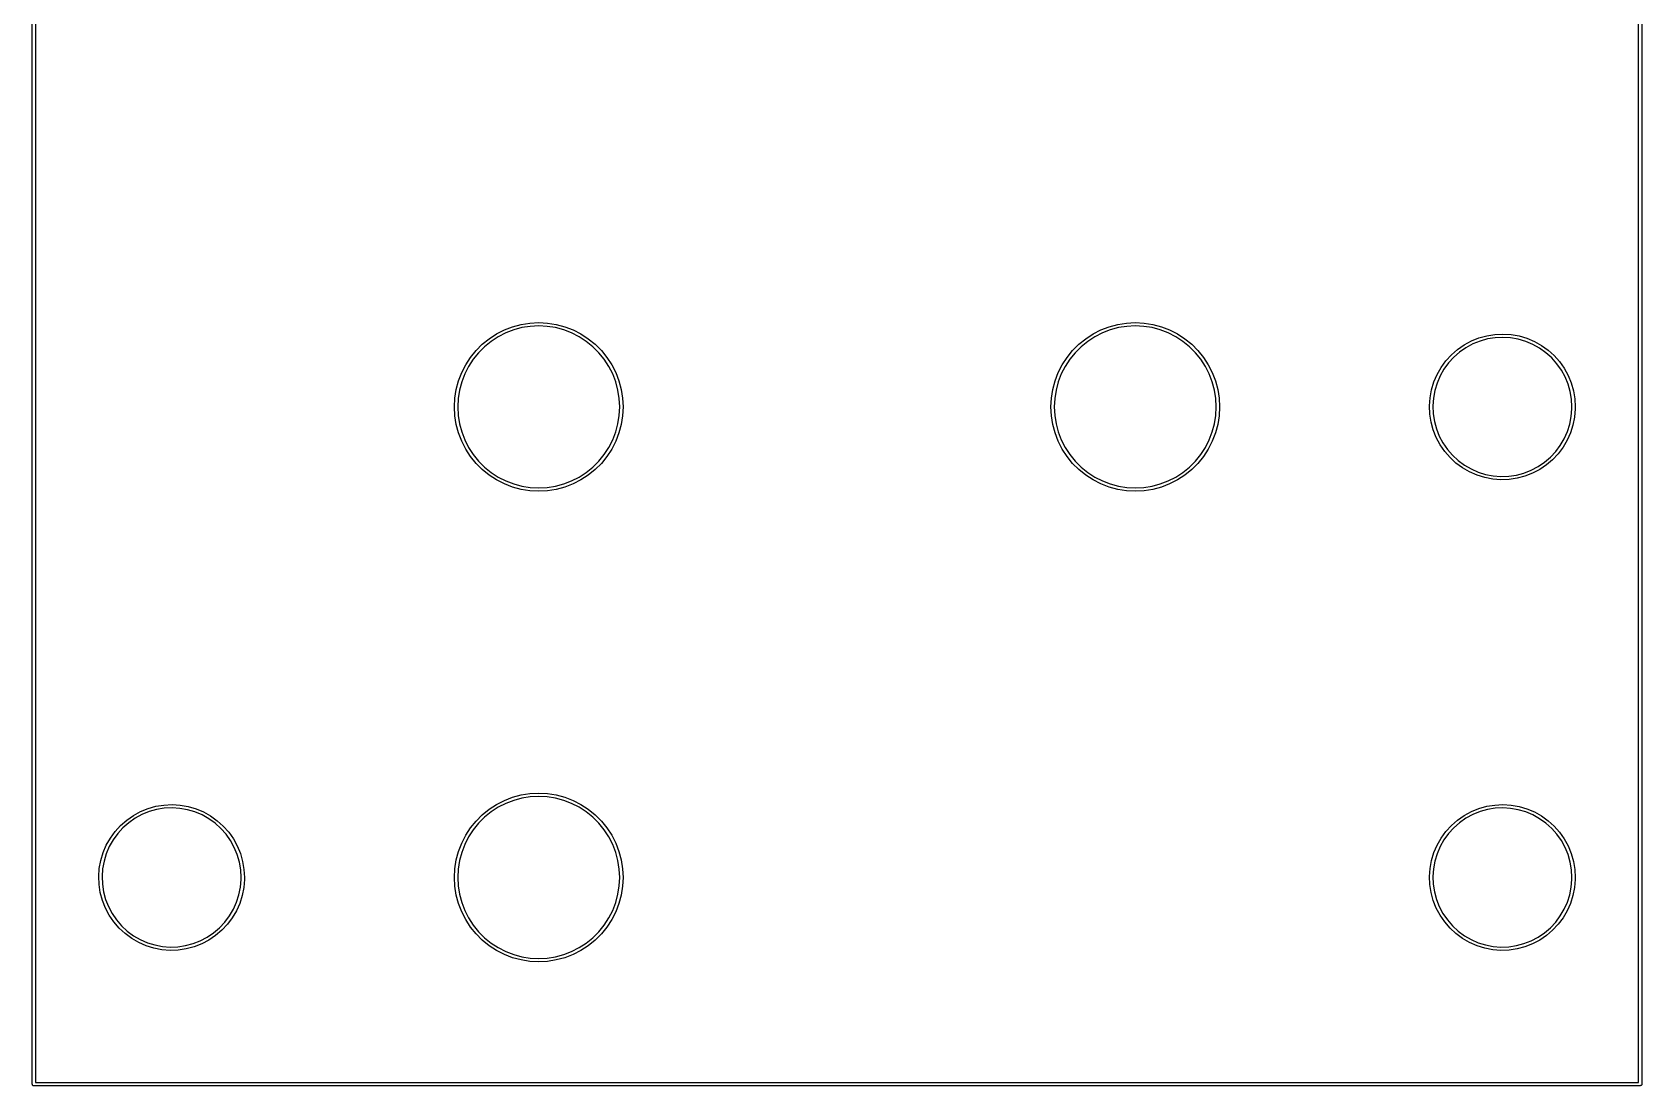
# Model space of a CAD drawing. Extents: x 0 to 70, y -100 to 0.
# Drawn here: x -0.1 to 70.1, y -100.1 to -54.2 of the extents above; entities that cross this region are included whole.
import ezdxf

# ---------------------------------------------------------------- set-up
doc = ezdxf.new("R2010")
doc.units = 0
doc.layers.add('BLACK', color=7, linetype='CONTINUOUS')

msp = doc.modelspace()

# ---------------------------------------------------------------- linework, layer by layer
at = {"layer": 'BLACK', "linetype": 'CONTINUOUS'}
for p, q in [((-0.075, -100), (-0.075, 0)), ((70.075, 0), (70.075, -100)), ((0.075, -0.075), (0.075, -99.925)), ((69.925, -99.925), (69.925, -0.075)), ((19.8399, -67.5269), (20.1625, -67.3174)), ((20.1625, -67.3174), (20.5052, -67.1427)), ((20.5643, -67.2753), (20.2351, -67.4431)), ((20.5052, -67.1427), (20.8644, -67.0049)), ((20.9092, -67.1429), (20.5643, -67.2753)), ((20.8644, -67.0049), (21.2359, -66.9053)), ((21.2661, -67.0473), (20.9092, -67.1429)), ((21.2359, -66.9053), (21.6159, -66.8451)), ((21.631, -66.9895), (21.2661, -67.0473)), ((21.6159, -66.8451), (22, -66.825)), ((22, -66.9702), (21.631, -66.9895)), ((22, -66.825), (22.3841, -66.8451)), ((22.369, -66.9895), (22, -66.9702)), ((22.7339, -67.0473), (22.369, -66.9895)), ((22.3841, -66.8451), (22.7641, -66.9053)), ((23.0908, -67.1429), (22.7339, -67.0473)), ((22.7641, -66.9053), (23.1356, -67.0049)), ((23.4357, -67.2753), (23.0908, -67.1429)), ((23.1356, -67.0049), (23.4948, -67.1427)), ((23.7649, -67.4431), (23.4357, -67.2753)), ((23.4948, -67.1427), (23.8375, -67.3174)), ((23.8375, -67.3174), (24.1601, -67.5269)), ((45.8399, -67.5269), (46.1625, -67.3174)), ((46.1625, -67.3174), (46.5052, -67.1427)), ((46.5643, -67.2753), (46.2351, -67.4431)), ((46.5052, -67.1427), (46.8644, -67.0049)), ((46.9092, -67.1429), (46.5643, -67.2753)), ((46.8644, -67.0049), (47.2359, -66.9053)), ((47.2661, -67.0473), (46.9092, -67.1429)), ((47.2359, -66.9053), (47.6159, -66.8451)), ((47.631, -66.9895), (47.2661, -67.0473)), ((47.6159, -66.8451), (48, -66.825)), ((48, -66.9702), (47.631, -66.9895)), ((48, -66.825), (48.3841, -66.8451)), ((48.369, -66.9895), (48, -66.9702)), ((48.7339, -67.0473), (48.369, -66.9895)), ((48.3841, -66.8451), (48.7641, -66.9053)), ((49.0908, -67.1429), (48.7339, -67.0473)), ((48.7641, -66.9053), (49.1356, -67.0049)), ((49.4357, -67.2753), (49.0908, -67.1429)), ((49.1356, -67.0049), (49.4948, -67.1427)), ((49.7649, -67.4431), (49.4357, -67.2753)), ((49.4948, -67.1427), (49.8375, -67.3174)), ((49.8375, -67.3174), (50.1601, -67.5269)), ((63.3182, -67.3991), (63.6681, -67.3424)), ((63.6681, -67.3424), (64.0222, -67.3251)), ((64.0222, -67.3251), (64.3759, -67.3473)), ((19.0269, -68.3399), (19.2689, -68.0409)), ((19.2689, -68.0409), (19.5409, -67.7689)), ((19.6381, -67.8768), (19.3768, -68.1381)), ((19.5409, -67.7689), (19.8399, -67.5269)), ((19.9252, -67.6443), (19.6381, -67.8768)), ((20.2351, -67.4431), (19.9252, -67.6443)), ((24.0748, -67.6443), (23.7649, -67.4431)), ((24.3619, -67.8768), (24.0748, -67.6443)), ((24.1601, -67.5269), (24.4591, -67.7689)), ((24.6232, -68.1381), (24.3619, -67.8768)), ((24.4591, -67.7689), (24.7311, -68.0409)), ((24.7311, -68.0409), (24.9731, -68.3399)), ((45.0269, -68.3399), (45.2689, -68.0409)), ((45.2689, -68.0409), (45.5409, -67.7689)), ((45.6381, -67.8768), (45.3768, -68.1381)), ((45.5409, -67.7689), (45.8399, -67.5269)), ((45.9252, -67.6443), (45.6381, -67.8768)), ((46.2351, -67.4431), (45.9252, -67.6443)), ((50.0748, -67.6443), (49.7649, -67.4431)), ((50.3619, -67.8768), (50.0748, -67.6443)), ((50.1601, -67.5269), (50.4591, -67.7689)), ((50.6232, -68.1381), (50.3619, -67.8768)), ((50.4591, -67.7689), (50.7311, -68.0409)), ((50.7311, -68.0409), (50.9731, -68.3399)), ((61.7786, -68.2315), (62.0453, -67.9981)), ((62.0453, -67.9981), (62.3363, -67.7958)), ((62.4124, -67.9195), (62.1347, -68.1125)), ((62.3363, -67.7958), (62.6482, -67.6272)), ((62.71, -67.7586), (62.4124, -67.9195)), ((62.6482, -67.6272), (62.9768, -67.4944)), ((63.0236, -67.6319), (62.71, -67.7586)), ((62.9768, -67.4944), (63.3182, -67.3991)), ((63.3494, -67.5409), (63.0236, -67.6319)), ((63.6833, -67.4868), (63.3494, -67.5409)), ((64.0212, -67.4703), (63.6833, -67.4868)), ((64.3587, -67.4915), (64.0212, -67.4703)), ((64.6919, -67.5503), (64.3587, -67.4915)), ((64.3759, -67.3473), (64.725, -67.4089)), ((65.0163, -67.6458), (64.6919, -67.5503)), ((64.725, -67.4089), (65.0651, -67.509)), ((65.3282, -67.7769), (65.0163, -67.6458)), ((65.0651, -67.509), (65.3918, -67.6463)), ((65.6234, -67.9419), (65.3282, -67.7769)), ((65.3918, -67.6463), (65.7013, -67.8193)), ((65.8985, -68.1388), (65.6234, -67.9419)), ((65.7013, -67.8193), (65.9895, -68.0256)), ((65.9895, -68.0256), (66.2529, -68.2628)), ((18.6427, -69.0052), (18.8174, -68.6625)), ((18.9431, -68.7351), (18.7753, -69.0643)), ((18.8174, -68.6625), (19.0269, -68.3399)), ((19.1443, -68.4252), (18.9431, -68.7351)), ((19.3768, -68.1381), (19.1443, -68.4252)), ((24.8557, -68.4252), (24.6232, -68.1381)), ((25.0569, -68.7351), (24.8557, -68.4252)), ((24.9731, -68.3399), (25.1826, -68.6625)), ((25.2247, -69.0643), (25.0569, -68.7351)), ((25.1826, -68.6625), (25.3573, -69.0052)), ((44.6427, -69.0052), (44.8174, -68.6625)), ((44.9431, -68.7351), (44.7753, -69.0643)), ((44.8174, -68.6625), (45.0269, -68.3399)), ((45.1443, -68.4252), (44.9431, -68.7351)), ((45.3768, -68.1381), (45.1443, -68.4252)), ((50.8557, -68.4252), (50.6232, -68.1381)), ((51.0569, -68.7351), (50.8557, -68.4252)), ((50.9731, -68.3399), (51.1826, -68.6625)), ((51.2247, -69.0643), (51.0569, -68.7351)), ((51.1826, -68.6625), (51.3573, -69.0052)), ((61.3312, -68.7801), (61.5396, -68.4933)), ((61.6521, -68.5851), (61.4533, -68.8588)), ((61.5396, -68.4933), (61.7786, -68.2315)), ((61.8802, -68.3353), (61.6521, -68.5851)), ((62.1347, -68.1125), (61.8802, -68.3353)), ((66.1498, -68.3651), (65.8985, -68.1388)), ((66.3744, -68.6181), (66.1498, -68.3651)), ((66.2529, -68.2628), (66.4882, -68.5279)), ((66.5694, -68.8945), (66.3744, -68.6181)), ((66.4882, -68.5279), (66.6926, -68.8175)), ((18.4053, -69.7359), (18.5049, -69.3644)), ((18.5049, -69.3644), (18.6427, -69.0052)), ((18.6429, -69.4092), (18.5473, -69.7661)), ((18.7753, -69.0643), (18.6429, -69.4092)), ((25.3571, -69.4092), (25.2247, -69.0643)), ((25.4527, -69.7661), (25.3571, -69.4092)), ((25.3573, -69.0052), (25.4951, -69.3644)), ((25.4951, -69.3644), (25.5947, -69.7359)), ((44.4053, -69.7359), (44.5049, -69.3644)), ((44.5049, -69.3644), (44.6427, -69.0052)), ((44.6429, -69.4092), (44.5473, -69.7661)), ((44.7753, -69.0643), (44.6429, -69.4092)), ((51.3571, -69.4092), (51.2247, -69.0643)), ((51.4527, -69.7661), (51.3571, -69.4092)), ((51.3573, -69.0052), (51.4951, -69.3644)), ((51.4951, -69.3644), (51.5947, -69.7359)), ((60.914, -69.7534), (61.0165, -69.4141)), ((61.0165, -69.4141), (61.1561, -69.0883)), ((61.2862, -69.1529), (61.153, -69.4638)), ((61.1561, -69.0883), (61.3312, -68.7801)), ((61.4533, -68.8588), (61.2862, -69.1529)), ((66.7323, -69.1909), (66.5694, -68.8945)), ((66.6926, -68.8175), (66.8633, -69.1281)), ((66.8612, -69.5036), (66.7323, -69.1909)), ((66.8633, -69.1281), (66.9984, -69.4558)), ((18.325, -70.5), (18.3451, -70.1159)), ((18.3451, -70.1159), (18.4053, -69.7359)), ((18.4895, -70.131), (18.4702, -70.5)), ((18.5473, -69.7661), (18.4895, -70.131)), ((25.5105, -70.131), (25.4527, -69.7661)), ((25.5298, -70.5), (25.5105, -70.131)), ((25.5947, -69.7359), (25.6549, -70.1159)), ((25.6549, -70.1159), (25.675, -70.5)), ((44.325, -70.5), (44.3451, -70.1159)), ((44.3451, -70.1159), (44.4053, -69.7359)), ((44.4895, -70.131), (44.4702, -70.5)), ((44.5473, -69.7661), (44.4895, -70.131)), ((51.5105, -70.131), (51.4527, -69.7661)), ((51.5298, -70.5), (51.5105, -70.131)), ((51.5947, -69.7359), (51.6549, -70.1159)), ((51.6549, -70.1159), (51.675, -70.5)), ((60.8253, -70.4557), (60.85, -70.1021)), ((60.85, -70.1021), (60.914, -69.7534)), ((60.9941, -70.1203), (60.9705, -70.4577)), ((61.0552, -69.7876), (60.9941, -70.1203)), ((61.153, -69.4638), (61.0552, -69.7876)), ((66.9545, -69.8288), (66.8612, -69.5036)), ((67.0109, -70.1623), (66.9545, -69.8288)), ((66.9984, -69.4558), (67.0961, -69.7966)), ((67.0961, -69.7966), (67.1552, -70.1461)), ((67.1552, -70.1461), (67.175, -70.5)), ((18.3451, -70.8841), (18.325, -70.5)), ((18.4702, -70.5), (18.4895, -70.869)), ((25.5105, -70.869), (25.5298, -70.5)), ((25.675, -70.5), (25.6549, -70.8841)), ((44.3451, -70.8841), (44.325, -70.5)), ((44.4702, -70.5), (44.4895, -70.869)), ((51.5105, -70.869), (51.5298, -70.5)), ((51.675, -70.5), (51.6549, -70.8841)), ((60.8254, -70.4577), (60.8253, -70.4557)), ((60.8402, -70.8098), (60.8254, -70.4577)), ((60.8944, -71.1601), (60.8402, -70.8098)), ((60.9705, -70.4577), (60.9847, -70.7957)), ((60.9847, -70.7957), (61.0364, -71.1299)), ((67.0003, -70.9217), (67.0286, -70.5846)), ((67.0298, -70.5), (67.0109, -70.1623)), ((67.0286, -70.5846), (67.0298, -70.5)), ((67.1738, -70.5887), (67.1441, -70.9419)), ((67.175, -70.5), (67.1738, -70.5887)), ((18.4053, -71.2641), (18.3451, -70.8841)), ((18.5049, -71.6356), (18.4053, -71.2641)), ((18.4895, -70.869), (18.5473, -71.2339)), ((18.5473, -71.2339), (18.6429, -71.5908)), ((25.3571, -71.5908), (25.4527, -71.2339)), ((25.4527, -71.2339), (25.5105, -70.869)), ((25.5947, -71.2641), (25.4951, -71.6356)), ((25.6549, -70.8841), (25.5947, -71.2641)), ((44.4053, -71.2641), (44.3451, -70.8841)), ((44.5049, -71.6356), (44.4053, -71.2641)), ((44.4895, -70.869), (44.5473, -71.2339)), ((44.5473, -71.2339), (44.6429, -71.5908)), ((51.3571, -71.5908), (51.4527, -71.2339)), ((51.4527, -71.2339), (51.5105, -70.869)), ((51.5947, -71.2641), (51.4951, -71.6356)), ((51.6549, -70.8841), (51.5947, -71.2641)), ((60.9873, -71.5022), (60.8944, -71.1601)), ((61.1178, -71.8318), (60.9873, -71.5022)), ((61.0364, -71.1299), (61.1251, -71.4563)), ((61.1251, -71.4563), (61.2496, -71.7708)), ((66.8323, -71.5759), (66.9346, -71.2535)), ((66.9346, -71.2535), (67.0003, -70.9217)), ((67.0753, -71.2896), (66.9681, -71.6275)), ((67.1441, -70.9419), (67.0753, -71.2896)), ((18.6427, -71.9948), (18.5049, -71.6356)), ((18.8174, -72.3375), (18.6427, -71.9948)), ((18.6429, -71.5908), (18.7753, -71.9357)), ((18.7753, -71.9357), (18.9431, -72.2649)), ((25.0569, -72.2649), (25.2247, -71.9357)), ((25.3573, -71.9948), (25.1826, -72.3375)), ((25.2247, -71.9357), (25.3571, -71.5908)), ((25.4951, -71.6356), (25.3573, -71.9948)), ((44.6427, -71.9948), (44.5049, -71.6356)), ((44.8174, -72.3375), (44.6427, -71.9948)), ((44.6429, -71.5908), (44.7753, -71.9357)), ((44.7753, -71.9357), (44.9431, -72.2649)), ((51.0569, -72.2649), (51.2247, -71.9357)), ((51.3573, -71.9948), (51.1826, -72.3375)), ((51.2247, -71.9357), (51.3571, -71.5908)), ((51.4951, -71.6356), (51.3573, -71.9948)), ((61.2842, -72.1447), (61.1178, -71.8318)), ((61.2496, -71.7708), (61.4084, -72.0695)), ((61.4845, -72.4372), (61.2842, -72.1447)), ((61.4084, -72.0695), (61.5995, -72.3486)), ((66.3209, -72.4475), (66.5236, -72.1766)), ((66.5236, -72.1766), (66.6947, -71.8849)), ((66.8239, -71.9513), (66.6445, -72.257)), ((66.6947, -71.8849), (66.8323, -71.5759)), ((66.9681, -71.6275), (66.8239, -71.9513)), ((19.0269, -72.6601), (18.8174, -72.3375)), ((18.9431, -72.2649), (19.1443, -72.5748)), ((19.2689, -72.9591), (19.0269, -72.6601)), ((19.1443, -72.5748), (19.3768, -72.8619)), ((19.3768, -72.8619), (19.6381, -73.1232)), ((24.3619, -73.1232), (24.6232, -72.8619)), ((24.6232, -72.8619), (24.8557, -72.5748)), ((24.9731, -72.6601), (24.7311, -72.9591)), ((24.8557, -72.5748), (25.0569, -72.2649)), ((25.1826, -72.3375), (24.9731, -72.6601)), ((45.0269, -72.6601), (44.8174, -72.3375)), ((44.9431, -72.2649), (45.1443, -72.5748)), ((45.2689, -72.9591), (45.0269, -72.6601)), ((45.1443, -72.5748), (45.3768, -72.8619)), ((45.3768, -72.8619), (45.6381, -73.1232)), ((50.3619, -73.1232), (50.6232, -72.8619)), ((50.6232, -72.8619), (50.8557, -72.5748)), ((50.9731, -72.6601), (50.7311, -72.9591)), ((50.8557, -72.5748), (51.0569, -72.2649)), ((51.1826, -72.3375), (50.9731, -72.6601)), ((61.7161, -72.7055), (61.4845, -72.4372)), ((61.5995, -72.3486), (61.8206, -72.6047)), ((61.9762, -72.9464), (61.7161, -72.7055)), ((61.8206, -72.6047), (62.0688, -72.8345)), ((62.2615, -73.1567), (61.9762, -72.9464)), ((62.0688, -72.8345), (62.341, -73.0352)), ((65.5514, -73.1024), (65.8318, -72.9133)), ((65.8318, -72.9133), (66.0894, -72.6941)), ((66.1895, -72.7992), (65.9196, -73.029)), ((66.0894, -72.6941), (66.3209, -72.4475)), ((66.4322, -72.5409), (66.1895, -72.7992)), ((66.6445, -72.257), (66.4322, -72.5409)), ((19.5409, -73.2311), (19.2689, -72.9591)), ((19.8399, -73.4731), (19.5409, -73.2311)), ((19.6381, -73.1232), (19.9252, -73.3557)), ((20.1625, -73.6826), (19.8399, -73.4731)), ((19.9252, -73.3557), (20.2351, -73.5569)), ((20.2351, -73.5569), (20.5643, -73.7247)), ((23.4357, -73.7247), (23.7649, -73.5569)), ((23.7649, -73.5569), (24.0748, -73.3557)), ((24.1601, -73.4731), (23.8375, -73.6826)), ((24.0748, -73.3557), (24.3619, -73.1232)), ((24.4591, -73.2311), (24.1601, -73.4731)), ((24.7311, -72.9591), (24.4591, -73.2311)), ((45.5409, -73.2311), (45.2689, -72.9591)), ((45.8399, -73.4731), (45.5409, -73.2311)), ((45.6381, -73.1232), (45.9252, -73.3557)), ((46.1625, -73.6826), (45.8399, -73.4731)), ((45.9252, -73.3557), (46.2351, -73.5569)), ((46.2351, -73.5569), (46.5643, -73.7247)), ((49.4357, -73.7247), (49.7649, -73.5569)), ((49.7649, -73.5569), (50.0748, -73.3557)), ((50.1601, -73.4731), (49.8375, -73.6826)), ((50.0748, -73.3557), (50.3619, -73.1232)), ((50.4591, -73.2311), (50.1601, -73.4731)), ((50.7311, -72.9591), (50.4591, -73.2311)), ((62.5685, -73.334), (62.2615, -73.1567)), ((62.341, -73.0352), (62.6339, -73.2043)), ((62.8933, -73.4759), (62.5685, -73.334)), ((62.6339, -73.2043), (62.9439, -73.3397)), ((63.2319, -73.5807), (62.8933, -73.4759)), ((62.9439, -73.3397), (63.267, -73.4398)), ((63.5801, -73.6471), (63.2319, -73.5807)), ((63.267, -73.4398), (63.5993, -73.5032)), ((63.9335, -73.6743), (63.5801, -73.6471)), ((63.5993, -73.5032), (63.9365, -73.5291)), ((63.9365, -73.5291), (64.2746, -73.5173)), ((64.2746, -73.5173), (64.6092, -73.4679)), ((64.6384, -73.6102), (64.2878, -73.6619)), ((64.6092, -73.4679), (64.9362, -73.3815)), ((64.9811, -73.5196), (64.6384, -73.6102)), ((64.9362, -73.3815), (65.2516, -73.2592)), ((65.3116, -73.3914), (64.9811, -73.5196)), ((65.2516, -73.2592), (65.5514, -73.1024)), ((65.6257, -73.2272), (65.3116, -73.3914)), ((65.9196, -73.029), (65.6257, -73.2272)), ((20.5052, -73.8573), (20.1625, -73.6826)), ((20.8644, -73.9951), (20.5052, -73.8573)), ((20.5643, -73.7247), (20.9092, -73.8571)), ((21.2359, -74.0947), (20.8644, -73.9951)), ((20.9092, -73.8571), (21.2661, -73.9527)), ((21.6159, -74.1549), (21.2359, -74.0947)), ((21.2661, -73.9527), (21.631, -74.0105)), ((22, -74.175), (21.6159, -74.1549)), ((21.631, -74.0105), (22, -74.0298)), ((22, -74.0298), (22.369, -74.0105)), ((22.3841, -74.1549), (22, -74.175)), ((22.369, -74.0105), (22.7339, -73.9527)), ((22.7641, -74.0947), (22.3841, -74.1549)), ((22.7339, -73.9527), (23.0908, -73.8571)), ((23.1356, -73.9951), (22.7641, -74.0947)), ((23.0908, -73.8571), (23.4357, -73.7247)), ((23.4948, -73.8573), (23.1356, -73.9951)), ((23.8375, -73.6826), (23.4948, -73.8573)), ((46.5052, -73.8573), (46.1625, -73.6826)), ((46.8644, -73.9951), (46.5052, -73.8573)), ((46.5643, -73.7247), (46.9092, -73.8571)), ((47.2359, -74.0947), (46.8644, -73.9951)), ((46.9092, -73.8571), (47.2661, -73.9527)), ((47.6159, -74.1549), (47.2359, -74.0947)), ((47.2661, -73.9527), (47.631, -74.0105)), ((48, -74.175), (47.6159, -74.1549)), ((47.631, -74.0105), (48, -74.0298)), ((48, -74.0298), (48.369, -74.0105)), ((48.3841, -74.1549), (48, -74.175)), ((48.369, -74.0105), (48.7339, -73.9527)), ((48.7641, -74.0947), (48.3841, -74.1549)), ((48.7339, -73.9527), (49.0908, -73.8571)), ((49.1356, -73.9951), (48.7641, -74.0947)), ((49.0908, -73.8571), (49.4357, -73.7247)), ((49.4948, -73.8573), (49.1356, -73.9951)), ((49.8375, -73.6826), (49.4948, -73.8573)), ((64.2878, -73.6619), (63.9335, -73.6743)), ((20.1625, -87.8174), (20.5052, -87.6427)), ((20.5052, -87.6427), (20.8644, -87.5049)), ((20.9092, -87.6429), (20.5643, -87.7753)), ((20.8644, -87.5049), (21.2359, -87.4053)), ((21.2661, -87.5473), (20.9092, -87.6429)), ((21.2359, -87.4053), (21.6159, -87.3451)), ((21.631, -87.4895), (21.2661, -87.5473)), ((21.6159, -87.3451), (22, -87.325)), ((22, -87.4702), (21.631, -87.4895)), ((22, -87.325), (22.3841, -87.3451)), ((22.369, -87.4895), (22, -87.4702)), ((22.7339, -87.5473), (22.369, -87.4895)), ((22.3841, -87.3451), (22.7641, -87.4053)), ((23.0908, -87.6429), (22.7339, -87.5473)), ((22.7641, -87.4053), (23.1356, -87.5049)), ((23.4357, -87.7753), (23.0908, -87.6429)), ((23.1356, -87.5049), (23.4948, -87.6427)), ((23.4948, -87.6427), (23.8375, -87.8174)), ((4.04528, -88.4981), (4.33634, -88.2958)), ((4.33634, -88.2958), (4.64815, -88.1272)), ((4.70999, -88.2586), (4.41244, -88.4195)), ((4.64815, -88.1272), (4.97681, -87.9944)), ((5.02361, -88.1319), (4.70999, -88.2586)), ((4.97681, -87.9944), (5.31821, -87.8991)), ((5.3494, -88.0409), (5.02361, -88.1319)), ((5.31821, -87.8991), (5.66812, -87.8424)), ((5.6833, -87.9868), (5.3494, -88.0409)), ((5.66812, -87.8424), (6.02217, -87.8251)), ((6.02115, -87.9703), (5.6833, -87.9868)), ((6.35874, -87.9915), (6.02115, -87.9703)), ((6.02217, -87.8251), (6.37593, -87.8473)), ((6.69185, -88.0503), (6.35874, -87.9915)), ((6.37593, -87.8473), (6.72501, -87.9089)), ((7.01634, -88.1458), (6.69185, -88.0503)), ((6.72501, -87.9089), (7.06506, -88.009)), ((7.32816, -88.2769), (7.01634, -88.1458)), ((7.06506, -88.009), (7.39183, -88.1463)), ((7.62343, -88.4419), (7.32816, -88.2769)), ((7.39183, -88.1463), (7.70125, -88.3193)), ((7.70125, -88.3193), (7.98947, -88.5256)), ((19.2689, -88.5409), (19.5409, -88.2689)), ((19.6381, -88.3768), (19.3768, -88.6381)), ((19.5409, -88.2689), (19.8399, -88.0269)), ((19.9252, -88.1443), (19.6381, -88.3768)), ((19.8399, -88.0269), (20.1625, -87.8174)), ((20.2351, -87.9431), (19.9252, -88.1443)), ((20.5643, -87.7753), (20.2351, -87.9431)), ((23.7649, -87.9431), (23.4357, -87.7753)), ((24.0748, -88.1443), (23.7649, -87.9431)), ((23.8375, -87.8174), (24.1601, -88.0269)), ((24.3619, -88.3768), (24.0748, -88.1443)), ((24.1601, -88.0269), (24.4591, -88.2689)), ((24.6232, -88.6381), (24.3619, -88.3768)), ((24.4591, -88.2689), (24.7311, -88.5409)), ((62.0453, -88.4981), (62.3363, -88.2958)), ((62.3363, -88.2958), (62.6482, -88.1272)), ((62.71, -88.2586), (62.4124, -88.4195)), ((62.6482, -88.1272), (62.9768, -87.9944)), ((63.0236, -88.1319), (62.71, -88.2586)), ((62.9768, -87.9944), (63.3182, -87.8991)), ((63.3494, -88.0409), (63.0236, -88.1319)), ((63.3182, -87.8991), (63.6681, -87.8424)), ((63.6833, -87.9868), (63.3494, -88.0409)), ((63.6681, -87.8424), (64.0222, -87.8251)), ((64.0212, -87.9703), (63.6833, -87.9868)), ((64.3587, -87.9915), (64.0212, -87.9703)), ((64.0222, -87.8251), (64.3759, -87.8473)), ((64.6919, -88.0503), (64.3587, -87.9915)), ((64.3759, -87.8473), (64.725, -87.9089)), ((65.0163, -88.1458), (64.6919, -88.0503)), ((64.725, -87.9089), (65.0651, -88.009)), ((65.3282, -88.2769), (65.0163, -88.1458)), ((65.0651, -88.009), (65.3918, -88.1463)), ((65.6234, -88.4419), (65.3282, -88.2769)), ((65.3918, -88.1463), (65.7013, -88.3193)), ((65.7013, -88.3193), (65.9895, -88.5256)), ((3.3312, -89.2801), (3.53955, -88.9933)), ((3.6521, -89.0851), (3.45328, -89.3588)), ((3.53955, -88.9933), (3.77857, -88.7315)), ((3.88018, -88.8353), (3.6521, -89.0851)), ((3.77857, -88.7315), (4.04528, -88.4981)), ((4.13469, -88.6125), (3.88018, -88.8353)), ((4.41244, -88.4195), (4.13469, -88.6125)), ((7.89846, -88.6388), (7.62343, -88.4419)), ((8.14983, -88.8651), (7.89846, -88.6388)), ((7.98947, -88.5256), (8.25289, -88.7628)), ((8.37441, -89.1181), (8.14983, -88.8651)), ((8.25289, -88.7628), (8.48823, -89.0279)), ((8.48823, -89.0279), (8.69255, -89.3175)), ((18.8174, -89.1625), (19.0269, -88.8399)), ((19.1443, -88.9252), (18.9431, -89.2351)), ((19.0269, -88.8399), (19.2689, -88.5409)), ((19.3768, -88.6381), (19.1443, -88.9252)), ((24.8557, -88.9252), (24.6232, -88.6381)), ((24.7311, -88.5409), (24.9731, -88.8399)), ((25.0569, -89.2351), (24.8557, -88.9252)), ((24.9731, -88.8399), (25.1826, -89.1625)), ((61.3312, -89.2801), (61.5396, -88.9933)), ((61.6521, -89.0851), (61.4533, -89.3588)), ((61.5396, -88.9933), (61.7786, -88.7315)), ((61.8802, -88.8353), (61.6521, -89.0851)), ((61.7786, -88.7315), (62.0453, -88.4981)), ((62.1347, -88.6125), (61.8802, -88.8353)), ((62.4124, -88.4195), (62.1347, -88.6125)), ((65.8985, -88.6388), (65.6234, -88.4419)), ((66.1498, -88.8651), (65.8985, -88.6388)), ((65.9895, -88.5256), (66.2529, -88.7628)), ((66.3744, -89.1181), (66.1498, -88.8651)), ((66.2529, -88.7628), (66.4882, -89.0279)), ((66.4882, -89.0279), (66.6926, -89.3175)), ((3.01648, -89.9141), (3.15611, -89.5883)), ((3.2862, -89.6529), (3.15295, -89.9638)), ((3.15611, -89.5883), (3.3312, -89.2801)), ((3.45328, -89.3588), (3.2862, -89.6529)), ((8.56939, -89.3945), (8.37441, -89.1181)), ((8.73234, -89.6909), (8.56939, -89.3945)), ((8.69255, -89.3175), (8.86332, -89.6281)), ((8.86124, -90.0036), (8.73234, -89.6909)), ((8.86332, -89.6281), (8.9984, -89.9558)), ((18.5049, -89.8644), (18.6427, -89.5052)), ((18.6427, -89.5052), (18.8174, -89.1625)), ((18.7753, -89.5643), (18.6429, -89.9092)), ((18.9431, -89.2351), (18.7753, -89.5643)), ((25.2247, -89.5643), (25.0569, -89.2351)), ((25.1826, -89.1625), (25.3573, -89.5052)), ((25.3571, -89.9092), (25.2247, -89.5643)), ((25.3573, -89.5052), (25.4951, -89.8644)), ((61.0165, -89.9141), (61.1561, -89.5883)), ((61.2862, -89.6529), (61.153, -89.9638)), ((61.1561, -89.5883), (61.3312, -89.2801)), ((61.4533, -89.3588), (61.2862, -89.6529)), ((66.5694, -89.3945), (66.3744, -89.1181)), ((66.7323, -89.6909), (66.5694, -89.3945)), ((66.6926, -89.3175), (66.8633, -89.6281)), ((66.8612, -90.0036), (66.7323, -89.6909)), ((66.8633, -89.6281), (66.9984, -89.9558)), ((2.85004, -90.6021), (2.91402, -90.2534)), ((2.91402, -90.2534), (3.01648, -89.9141)), ((3.05519, -90.2876), (2.99412, -90.6203)), ((3.15295, -89.9638), (3.05519, -90.2876)), ((8.95447, -90.3288), (8.86124, -90.0036)), ((9.01088, -90.6623), (8.95447, -90.3288)), ((8.9984, -89.9558), (9.0961, -90.2966)), ((9.0961, -90.2966), (9.15521, -90.6461)), ((18.3451, -90.6159), (18.4053, -90.2359)), ((18.4053, -90.2359), (18.5049, -89.8644)), ((18.5473, -90.2661), (18.4895, -90.631)), ((18.6429, -89.9092), (18.5473, -90.2661)), ((25.4527, -90.2661), (25.3571, -89.9092)), ((25.5105, -90.631), (25.4527, -90.2661)), ((25.4951, -89.8644), (25.5947, -90.2359)), ((25.5947, -90.2359), (25.6549, -90.6159)), ((60.85, -90.6021), (60.914, -90.2534)), ((60.914, -90.2534), (61.0165, -89.9141)), ((61.0552, -90.2876), (60.9941, -90.6203)), ((61.153, -89.9638), (61.0552, -90.2876)), ((66.9545, -90.3288), (66.8612, -90.0036)), ((67.0109, -90.6623), (66.9545, -90.3288)), ((66.9984, -89.9558), (67.0961, -90.2966)), ((67.0961, -90.2966), (67.1552, -90.6461)), ((2.82531, -90.9557), (2.85004, -90.6021)), ((2.82539, -90.9577), (2.82531, -90.9557)), ((2.84015, -91.3098), (2.82539, -90.9577)), ((2.99412, -90.6203), (2.97053, -90.9577)), ((2.97053, -90.9577), (2.98469, -91.2957)), ((9.00028, -91.4217), (9.02858, -91.0846)), ((9.02977, -91), (9.01088, -90.6623)), ((9.02858, -91.0846), (9.02977, -91)), ((9.17376, -91.0887), (9.1441, -91.4419)), ((9.15521, -90.6461), (9.175, -91)), ((9.175, -91), (9.17376, -91.0887)), ((18.325, -91), (18.3451, -90.6159)), ((18.3451, -91.3841), (18.325, -91)), ((18.4895, -90.631), (18.4702, -91)), ((18.4702, -91), (18.4895, -91.369)), ((25.5298, -91), (25.5105, -90.631)), ((25.5105, -91.369), (25.5298, -91)), ((25.6549, -90.6159), (25.675, -91)), ((25.675, -91), (25.6549, -91.3841)), ((60.8253, -90.9557), (60.85, -90.6021)), ((60.8254, -90.9577), (60.8253, -90.9557)), ((60.8402, -91.3098), (60.8254, -90.9577)), ((60.9941, -90.6203), (60.9705, -90.9577)), ((60.9705, -90.9577), (60.9847, -91.2957)), ((67.0003, -91.4217), (67.0286, -91.0846)), ((67.0298, -91), (67.0109, -90.6623)), ((67.0286, -91.0846), (67.0298, -91)), ((67.1738, -91.0887), (67.1441, -91.4419)), ((67.1552, -90.6461), (67.175, -91)), ((67.175, -91), (67.1738, -91.0887)), ((2.89438, -91.6601), (2.84015, -91.3098)), ((2.98732, -92.0022), (2.89438, -91.6601)), ((2.98469, -91.2957), (3.03644, -91.6299)), ((3.03644, -91.6299), (3.12513, -91.9563)), ((8.8323, -92.0759), (8.93458, -91.7535)), ((8.93458, -91.7535), (9.00028, -91.4217)), ((9.07525, -91.7896), (8.96807, -92.1275)), ((9.1441, -91.4419), (9.07525, -91.7896)), ((18.4053, -91.7641), (18.3451, -91.3841)), ((18.5049, -92.1356), (18.4053, -91.7641)), ((18.4895, -91.369), (18.5473, -91.7339)), ((18.5473, -91.7339), (18.6429, -92.0908)), ((25.3571, -92.0908), (25.4527, -91.7339)), ((25.4527, -91.7339), (25.5105, -91.369)), ((25.5947, -91.7641), (25.4951, -92.1356)), ((25.6549, -91.3841), (25.5947, -91.7641)), ((60.8944, -91.6601), (60.8402, -91.3098)), ((60.9873, -92.0022), (60.8944, -91.6601)), ((60.9847, -91.2957), (61.0364, -91.6299)), ((61.0364, -91.6299), (61.1251, -91.9563)), ((66.8323, -92.0759), (66.9346, -91.7535)), ((66.9346, -91.7535), (67.0003, -91.4217)), ((67.0753, -91.7896), (66.9681, -92.1275)), ((67.1441, -91.4419), (67.0753, -91.7896)), ((3.11781, -92.3318), (2.98732, -92.0022)), ((3.28422, -92.6447), (3.11781, -92.3318)), ((3.12513, -91.9563), (3.24965, -92.2708)), ((3.24965, -92.2708), (3.40845, -92.5695)), ((3.40845, -92.5695), (3.59955, -92.8486)), ((8.52356, -92.6766), (8.69472, -92.3849)), ((8.8239, -92.4513), (8.64452, -92.757)), ((8.69472, -92.3849), (8.8323, -92.0759)), ((8.96807, -92.1275), (8.8239, -92.4513)), ((18.6427, -92.4948), (18.5049, -92.1356)), ((18.8174, -92.8375), (18.6427, -92.4948)), ((18.6429, -92.0908), (18.7753, -92.4357)), ((18.7753, -92.4357), (18.9431, -92.7649)), ((25.0569, -92.7649), (25.2247, -92.4357)), ((25.3573, -92.4948), (25.1826, -92.8375)), ((25.2247, -92.4357), (25.3571, -92.0908)), ((25.4951, -92.1356), (25.3573, -92.4948)), ((61.1178, -92.3318), (60.9873, -92.0022)), ((61.2842, -92.6447), (61.1178, -92.3318)), ((61.1251, -91.9563), (61.2496, -92.2708)), ((61.2496, -92.2708), (61.4084, -92.5695)), ((61.4084, -92.5695), (61.5995, -92.8486)), ((66.5236, -92.6766), (66.6947, -92.3849)), ((66.8239, -92.4513), (66.6445, -92.757)), ((66.6947, -92.3849), (66.8323, -92.0759)), ((66.9681, -92.1275), (66.8239, -92.4513)), ((3.48448, -92.9372), (3.28422, -92.6447)), ((3.7161, -93.2055), (3.48448, -92.9372)), ((3.59955, -92.8486), (3.82057, -93.1047)), ((3.97618, -93.4464), (3.7161, -93.2055)), ((3.82057, -93.1047), (4.06875, -93.3345)), ((7.83179, -93.4133), (8.08939, -93.1941)), ((8.18954, -93.2992), (7.9196, -93.529)), ((8.08939, -93.1941), (8.32094, -92.9475)), ((8.43219, -93.0409), (8.18954, -93.2992)), ((8.32094, -92.9475), (8.52356, -92.6766)), ((8.64452, -92.757), (8.43219, -93.0409)), ((19.0269, -93.1601), (18.8174, -92.8375)), ((18.9431, -92.7649), (19.1443, -93.0748)), ((19.2689, -93.4591), (19.0269, -93.1601)), ((19.1443, -93.0748), (19.3768, -93.3619)), ((24.6232, -93.3619), (24.8557, -93.0748)), ((24.9731, -93.1601), (24.7311, -93.4591)), ((24.8557, -93.0748), (25.0569, -92.7649)), ((25.1826, -92.8375), (24.9731, -93.1601)), ((61.4845, -92.9372), (61.2842, -92.6447)), ((61.7161, -93.2055), (61.4845, -92.9372)), ((61.5995, -92.8486), (61.8206, -93.1047)), ((61.9762, -93.4464), (61.7161, -93.2055)), ((61.8206, -93.1047), (62.0688, -93.3345)), ((65.8318, -93.4133), (66.0894, -93.1941)), ((66.1895, -93.2992), (65.9196, -93.529)), ((66.0894, -93.1941), (66.3209, -92.9475)), ((66.4322, -93.0409), (66.1895, -93.2992)), ((66.3209, -92.9475), (66.5236, -92.6766)), ((66.6445, -92.757), (66.4322, -93.0409)), ((4.26149, -93.6567), (3.97618, -93.4464)), ((4.06875, -93.3345), (4.34101, -93.5352)), ((4.56846, -93.834), (4.26149, -93.6567)), ((4.34101, -93.5352), (4.63395, -93.7043)), ((4.89328, -93.9759), (4.56846, -93.834)), ((4.63395, -93.7043), (4.94391, -93.8397)), ((5.2319, -94.0807), (4.89328, -93.9759)), ((4.94391, -93.8397), (5.26703, -93.9398)), ((5.26703, -93.9398), (5.59929, -94.0032)), ((6.2746, -94.0173), (6.60922, -93.9679)), ((6.60922, -93.9679), (6.93625, -93.8815)), ((6.93625, -93.8815), (7.25161, -93.7592)), ((7.31161, -93.8914), (6.98113, -94.0196)), ((7.25161, -93.7592), (7.55137, -93.6024)), ((7.62574, -93.7272), (7.31161, -93.8914)), ((7.55137, -93.6024), (7.83179, -93.4133)), ((7.9196, -93.529), (7.62574, -93.7272)), ((19.5409, -93.7311), (19.2689, -93.4591)), ((19.3768, -93.3619), (19.6381, -93.6232)), ((19.8399, -93.9731), (19.5409, -93.7311)), ((19.6381, -93.6232), (19.9252, -93.8557)), ((20.1625, -94.1826), (19.8399, -93.9731)), ((19.9252, -93.8557), (20.2351, -94.0569)), ((23.7649, -94.0569), (24.0748, -93.8557)), ((24.1601, -93.9731), (23.8375, -94.1826)), ((24.0748, -93.8557), (24.3619, -93.6232)), ((24.4591, -93.7311), (24.1601, -93.9731)), ((24.3619, -93.6232), (24.6232, -93.3619)), ((24.7311, -93.4591), (24.4591, -93.7311)), ((62.2615, -93.6567), (61.9762, -93.4464)), ((62.0688, -93.3345), (62.341, -93.5352)), ((62.5685, -93.834), (62.2615, -93.6567)), ((62.341, -93.5352), (62.6339, -93.7043)), ((62.8933, -93.9759), (62.5685, -93.834)), ((62.6339, -93.7043), (62.9439, -93.8397)), ((63.2319, -94.0807), (62.8933, -93.9759)), ((62.9439, -93.8397), (63.267, -93.9398)), ((63.267, -93.9398), (63.5993, -94.0032)), ((64.2746, -94.0173), (64.6092, -93.9679)), ((64.6092, -93.9679), (64.9362, -93.8815)), ((64.9362, -93.8815), (65.2516, -93.7592)), ((65.3116, -93.8914), (64.9811, -94.0196)), ((65.2516, -93.7592), (65.5514, -93.6024)), ((65.6257, -93.7272), (65.3116, -93.8914)), ((65.5514, -93.6024), (65.8318, -93.4133)), ((65.9196, -93.529), (65.6257, -93.7272)), ((5.58009, -94.1471), (5.2319, -94.0807)), ((5.93351, -94.1743), (5.58009, -94.1471)), ((5.59929, -94.0032), (5.93655, -94.0291)), ((6.28776, -94.1619), (5.93351, -94.1743)), ((5.93655, -94.0291), (6.2746, -94.0173)), ((6.63842, -94.1102), (6.28776, -94.1619)), ((6.98113, -94.0196), (6.63842, -94.1102)), ((20.5052, -94.3573), (20.1625, -94.1826)), ((20.2351, -94.0569), (20.5643, -94.2247)), ((20.8644, -94.4951), (20.5052, -94.3573)), ((20.5643, -94.2247), (20.9092, -94.3571)), ((21.2359, -94.5947), (20.8644, -94.4951)), ((20.9092, -94.3571), (21.2661, -94.4527)), ((21.6159, -94.6549), (21.2359, -94.5947)), ((21.2661, -94.4527), (21.631, -94.5105)), ((22, -94.675), (21.6159, -94.6549)), ((21.631, -94.5105), (22, -94.5298)), ((22, -94.5298), (22.369, -94.5105)), ((22.3841, -94.6549), (22, -94.675)), ((22.369, -94.5105), (22.7339, -94.4527)), ((22.7641, -94.5947), (22.3841, -94.6549)), ((22.7339, -94.4527), (23.0908, -94.3571)), ((23.1356, -94.4951), (22.7641, -94.5947)), ((23.0908, -94.3571), (23.4357, -94.2247)), ((23.4948, -94.3573), (23.1356, -94.4951)), ((23.4357, -94.2247), (23.7649, -94.0569)), ((23.8375, -94.1826), (23.4948, -94.3573)), ((63.5801, -94.1471), (63.2319, -94.0807)), ((63.9335, -94.1743), (63.5801, -94.1471)), ((63.5993, -94.0032), (63.9365, -94.0291)), ((64.2878, -94.1619), (63.9335, -94.1743)), ((63.9365, -94.0291), (64.2746, -94.0173)), ((64.6384, -94.1102), (64.2878, -94.1619)), ((64.9811, -94.0196), (64.6384, -94.1102)), ((-0.06834, -100.018), (-0.075, -100)), ((-0.06495, -100.037), (-0.06834, -100.018)), ((-0.05977, -100.042), (-0.06495, -100.037)), ((-0.05745, -100.048), (-0.05977, -100.042)), ((-0.04058, -100.058), (-0.05745, -100.048)), ((-0.02565, -100.07), (-0.04058, -100.058)), ((-0.01591, -100.072), (-0.02565, -100.07)), ((-0.01302, -100.074), (-0.01591, -100.072)), ((-0.00974, -100.073), (-0.01302, -100.074)), ((0, -100.075), (-0.00974, -100.073)), ((70, -100.075), (0, -100.075)), ((0.075, -99.925), (69.925, -99.925)), ((70.0183, -100.068), (70, -100.075)), ((70.0375, -100.065), (70.0183, -100.068)), ((70.0418, -100.06), (70.0375, -100.065)), ((70.0482, -100.057), (70.0418, -100.06)), ((70.058, -100.041), (70.0482, -100.057)), ((70.0705, -100.026), (70.058, -100.041)), ((70.0722, -100.016), (70.0705, -100.026)), ((70.0739, -100.013), (70.0722, -100.016)), ((70.075, -100), (70.0733, -100.01)), ((70.0733, -100.01), (70.0739, -100.013))]:
    msp.add_line(p, q, dxfattribs=at)

doc.saveas('drawing.dxf')
